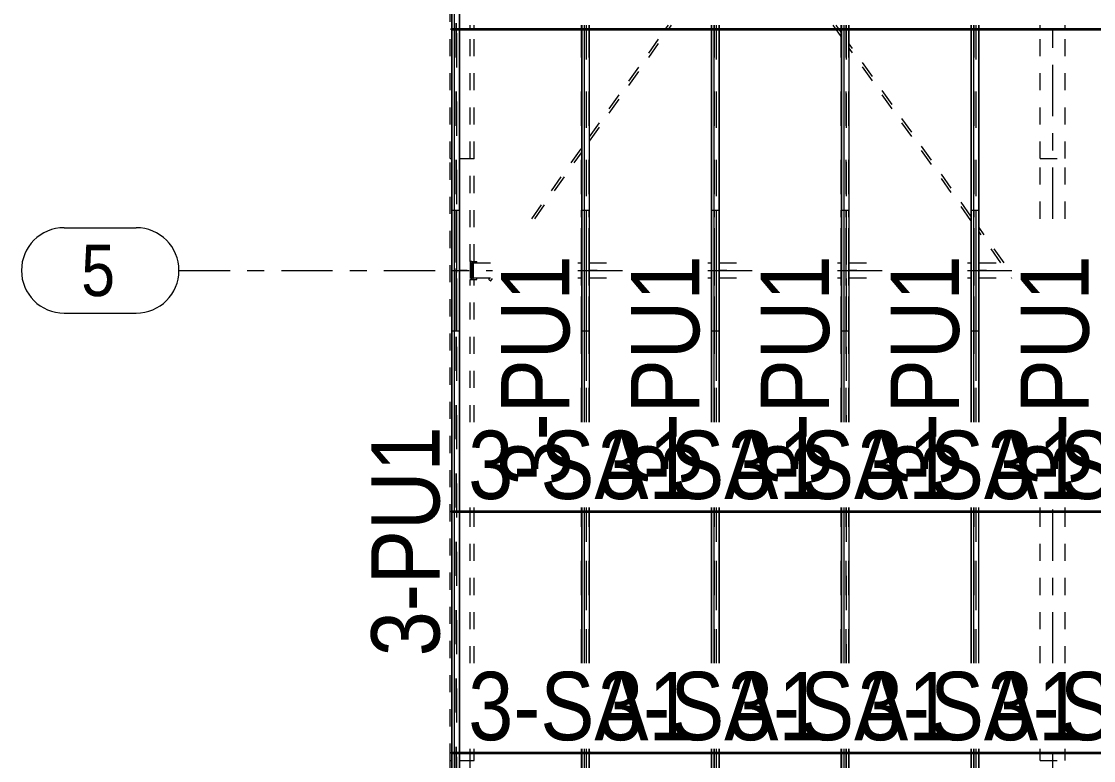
# Model space of a CAD drawing. Header units: millimetres. Extents: x -183 to 639, y -32 to 542.
# Drawn here: x 135.6 to 198.4, y 269.7 to 313 of the extents above; entities that cross this region are included whole.
import ezdxf

# ---------------------------------------------------------------- set-up
doc = ezdxf.new("R2010")
doc.units = ezdxf.units.MM
for name, pattern in [('XKITLINE00', [0]), ('XKITLINE01', [4, 1, -1, 1, -1]), ('XKITLINE02', [4, 2, -2]), ('XKITLINE03', [6, 3, -1, 1, -1])]:
    doc.linetypes.add(name, pattern=pattern)
for name, color, linetype, lineweight in [('Part', 2, 'Continuous', 0), ('PartMark', 7, 'Continuous', 0), ('S-grid', 1, 'Continuous', 0)]:
    doc.layers.add(name, color=color, linetype=linetype, lineweight=lineweight)
doc.styles.add('ARIAL', font='ARIAL.TTF')

# ---------------------------------------------------------------- blocks, each defined once
blk = doc.blocks.new('*A802')
at = {"layer": 'Part', "color": 2, "linetype": 'XKITLINE00', "lineweight": 0}
for p, q in [((191.216, 301.97), (191.395, 301.97)), ((191.216, 301.97), (191.216, 289.558)), ((191.226, 301.97), (191.226, 289.558)), ((191.235, 301.97), (191.235, 289.558)), ((191.395, 301.97), (191.697, 301.97)), ((191.395, 289.558), (191.395, 301.97)), ((191.687, 289.558), (191.687, 301.97)), ((191.697, 289.558), (191.697, 301.97)), ((191.697, 289.558), (191.697, 301.97)), ((191.216, 284.558), (191.216, 284.358)), ((191.226, 284.558), (191.226, 284.358)), ((191.235, 284.558), (191.235, 284.358)), ((191.395, 275.44), (191.395, 284.558)), ((191.687, 275.44), (191.687, 284.558)), ((191.216, 284.287), (191.216, 275.44)), ((191.226, 284.287), (191.226, 275.44)), ((191.235, 284.287), (191.235, 275.44)), ((191.216, 270.44), (191.216, 270.24)), ((191.216, 270.17), (191.216, 252.558)), ((191.226, 270.44), (191.226, 270.24)), ((191.226, 270.17), (191.226, 252.558)), ((191.235, 270.44), (191.235, 270.24)), ((191.235, 270.17), (191.235, 252.558)), ((191.395, 252.558), (191.395, 270.44)), ((191.687, 252.558), (191.687, 270.44)), ((191.697, 252.558), (191.697, 270.44))]:
    blk.add_line(p, q, dxfattribs=at)
at = {"layer": 'Part', "color": 7, "linetype": 'XKITLINE02', "lineweight": 0}
for p, q in [((191.225, 289.558), (191.225, 301.97)), ((191.406, 289.558), (191.406, 301.97)), ((191.506, 301.97), (191.506, 289.558)), ((191.518, 289.558), (191.518, 301.97)), ((191.678, 289.558), (191.678, 301.97)), ((191.686, 289.558), (191.686, 301.97)), ((191.225, 275.44), (191.225, 284.558)), ((191.406, 275.44), (191.406, 284.558)), ((191.506, 284.558), (191.506, 275.44)), ((191.518, 275.44), (191.518, 284.558)), ((191.678, 275.44), (191.678, 284.558)), ((191.686, 275.44), (191.686, 284.558)), ((191.216, 284.358), (191.216, 284.287)), ((191.226, 284.358), (191.226, 284.287)), ((191.235, 284.358), (191.235, 284.287)), ((191.216, 270.24), (191.216, 270.17)), ((191.225, 252.558), (191.225, 270.44)), ((191.226, 270.24), (191.226, 270.17)), ((191.235, 270.24), (191.235, 270.17)), ((191.406, 252.558), (191.406, 270.44)), ((191.506, 270.44), (191.506, 252.558)), ((191.518, 252.558), (191.518, 270.44)), ((191.678, 252.558), (191.678, 270.44)), ((191.686, 252.558), (191.686, 270.44))]:
    blk.add_line(p, q, dxfattribs=at)
blk = doc.blocks.new('*A803')
at = {"layer": 'Part', "color": 2, "linetype": 'XKITLINE00', "lineweight": 0}
for p, q in [((183.611, 301.97), (183.79, 301.97)), ((183.611, 301.97), (183.611, 289.558)), ((183.621, 301.97), (183.621, 289.558)), ((183.63, 301.97), (183.63, 289.558)), ((183.79, 301.97), (184.092, 301.97)), ((183.79, 289.558), (183.79, 301.97)), ((184.082, 289.558), (184.082, 301.97)), ((184.092, 289.558), (184.092, 301.97)), ((183.611, 284.558), (183.611, 284.358)), ((183.621, 284.558), (183.621, 284.358)), ((183.63, 284.558), (183.63, 284.358)), ((183.79, 275.44), (183.79, 284.558)), ((184.082, 275.44), (184.082, 284.558)), ((184.092, 275.44), (184.092, 284.558)), ((183.611, 284.287), (183.611, 275.44)), ((183.621, 284.287), (183.621, 275.44)), ((183.63, 284.287), (183.63, 275.44)), ((183.611, 270.44), (183.611, 270.24)), ((183.611, 270.17), (183.611, 252.558)), ((183.621, 270.44), (183.621, 270.24)), ((183.621, 270.17), (183.621, 252.558)), ((183.63, 270.44), (183.63, 270.24)), ((183.63, 270.17), (183.63, 252.558)), ((183.79, 252.558), (183.79, 270.44)), ((184.082, 252.558), (184.082, 270.44)), ((184.092, 252.558), (184.092, 270.44))]:
    blk.add_line(p, q, dxfattribs=at)
at = {"layer": 'Part', "color": 7, "linetype": 'XKITLINE02', "lineweight": 0}
for p, q in [((183.62, 289.558), (183.62, 301.97)), ((183.802, 289.558), (183.802, 301.97)), ((183.901, 301.97), (183.901, 289.558)), ((183.913, 289.558), (183.913, 301.97)), ((184.073, 289.558), (184.073, 301.97)), ((184.081, 289.558), (184.081, 301.97)), ((183.62, 275.44), (183.62, 284.558)), ((183.802, 275.44), (183.802, 284.558)), ((183.901, 284.558), (183.901, 275.44)), ((183.913, 275.44), (183.913, 284.558)), ((184.073, 275.44), (184.073, 284.558)), ((184.081, 275.44), (184.081, 284.558)), ((183.611, 284.358), (183.611, 284.287)), ((183.621, 284.358), (183.621, 284.287)), ((183.63, 284.358), (183.63, 284.287)), ((183.611, 270.24), (183.611, 270.17)), ((183.62, 252.558), (183.62, 270.44)), ((183.621, 270.24), (183.621, 270.17)), ((183.63, 270.24), (183.63, 270.17)), ((183.802, 252.558), (183.802, 270.44)), ((183.901, 270.44), (183.901, 252.558)), ((183.913, 252.558), (183.913, 270.44)), ((184.073, 252.558), (184.073, 270.44)), ((184.081, 252.558), (184.081, 270.44))]:
    blk.add_line(p, q, dxfattribs=at)
blk = doc.blocks.new('*A804')
at = {"layer": 'Part', "color": 2, "linetype": 'XKITLINE00', "lineweight": 0}
for p, q in [((176.006, 301.97), (176.185, 301.97)), ((176.006, 301.97), (176.006, 289.558)), ((176.017, 301.97), (176.017, 289.558)), ((176.025, 301.97), (176.025, 289.558)), ((176.185, 301.97), (176.487, 301.97)), ((176.185, 289.558), (176.185, 301.97)), ((176.478, 289.558), (176.478, 301.97)), ((176.487, 289.558), (176.487, 301.97)), ((176.006, 284.558), (176.006, 284.358)), ((176.017, 284.558), (176.017, 284.358)), ((176.025, 284.558), (176.025, 284.358)), ((176.185, 275.44), (176.185, 284.558)), ((176.478, 275.44), (176.478, 284.558)), ((176.487, 275.44), (176.487, 284.558)), ((176.006, 284.287), (176.006, 275.44)), ((176.017, 284.287), (176.017, 275.44)), ((176.025, 284.287), (176.025, 275.44)), ((176.006, 270.44), (176.006, 270.24)), ((176.006, 270.17), (176.006, 252.558)), ((176.017, 270.44), (176.017, 270.24)), ((176.017, 270.17), (176.017, 252.558)), ((176.025, 270.44), (176.025, 270.24)), ((176.025, 270.17), (176.025, 252.558)), ((176.185, 252.558), (176.185, 270.44)), ((176.478, 252.558), (176.478, 270.44)), ((176.487, 252.558), (176.487, 270.44))]:
    blk.add_line(p, q, dxfattribs=at)
at = {"layer": 'Part', "color": 7, "linetype": 'XKITLINE02', "lineweight": 0}
for p, q in [((176.015, 289.558), (176.015, 301.97)), ((176.197, 289.558), (176.197, 301.97)), ((176.296, 301.97), (176.296, 289.558)), ((176.308, 289.558), (176.308, 301.97)), ((176.468, 289.558), (176.468, 301.97)), ((176.476, 289.558), (176.476, 301.97)), ((176.015, 275.44), (176.015, 284.558)), ((176.197, 275.44), (176.197, 284.558)), ((176.296, 284.558), (176.296, 275.44)), ((176.308, 275.44), (176.308, 284.558)), ((176.468, 275.44), (176.468, 284.558)), ((176.476, 275.44), (176.476, 284.558)), ((176.006, 284.358), (176.006, 284.287)), ((176.017, 284.358), (176.017, 284.287)), ((176.025, 284.358), (176.025, 284.287)), ((176.006, 270.24), (176.006, 270.17)), ((176.015, 252.558), (176.015, 270.44)), ((176.017, 270.24), (176.017, 270.17)), ((176.025, 270.24), (176.025, 270.17)), ((176.197, 252.558), (176.197, 270.44)), ((176.296, 270.44), (176.296, 252.558)), ((176.308, 252.558), (176.308, 270.44)), ((176.468, 252.558), (176.468, 270.44)), ((176.476, 252.558), (176.476, 270.44))]:
    blk.add_line(p, q, dxfattribs=at)
blk = doc.blocks.new('*A805')
at = {"layer": 'Part', "color": 2, "linetype": 'XKITLINE00', "lineweight": 0}
for p, q in [((168.401, 301.97), (168.58, 301.97)), ((168.401, 301.97), (168.401, 289.558)), ((168.412, 301.97), (168.412, 289.558)), ((168.42, 301.97), (168.42, 289.558)), ((168.58, 301.97), (168.882, 301.97)), ((168.58, 289.558), (168.58, 301.97)), ((168.873, 289.558), (168.873, 301.97)), ((168.882, 289.558), (168.882, 301.97)), ((168.401, 284.558), (168.401, 284.358)), ((168.412, 284.558), (168.412, 284.358)), ((168.42, 284.558), (168.42, 284.358)), ((168.58, 275.44), (168.58, 284.558)), ((168.873, 275.44), (168.873, 284.558)), ((168.882, 275.44), (168.882, 284.558)), ((168.401, 284.287), (168.401, 275.44)), ((168.412, 284.287), (168.412, 275.44)), ((168.42, 284.287), (168.42, 275.44)), ((168.401, 270.44), (168.401, 270.24)), ((168.401, 270.17), (168.401, 252.558)), ((168.412, 270.44), (168.412, 270.24)), ((168.412, 270.17), (168.412, 252.558)), ((168.42, 270.44), (168.42, 270.24)), ((168.42, 270.17), (168.42, 252.558)), ((168.58, 252.558), (168.58, 270.44)), ((168.873, 252.558), (168.873, 270.44)), ((168.882, 252.558), (168.882, 270.44))]:
    blk.add_line(p, q, dxfattribs=at)
at = {"layer": 'Part', "color": 7, "linetype": 'XKITLINE02', "lineweight": 0}
for p, q in [((168.41, 289.558), (168.41, 301.97)), ((168.592, 289.558), (168.592, 301.97)), ((168.691, 301.97), (168.691, 289.558)), ((168.703, 289.558), (168.703, 301.97)), ((168.863, 289.558), (168.863, 301.97)), ((168.871, 289.558), (168.871, 301.97)), ((168.41, 275.44), (168.41, 284.558)), ((168.592, 275.44), (168.592, 284.558)), ((168.691, 284.558), (168.691, 275.44)), ((168.703, 275.44), (168.703, 284.558)), ((168.863, 275.44), (168.863, 284.558)), ((168.871, 275.44), (168.871, 284.558)), ((168.401, 284.358), (168.401, 284.287)), ((168.412, 284.358), (168.412, 284.287)), ((168.42, 284.358), (168.42, 284.287)), ((168.401, 270.24), (168.401, 270.17)), ((168.41, 252.558), (168.41, 270.44)), ((168.412, 270.24), (168.412, 270.17)), ((168.42, 270.24), (168.42, 270.17)), ((168.592, 252.558), (168.592, 270.44)), ((168.691, 270.44), (168.691, 252.558)), ((168.703, 252.558), (168.703, 270.44)), ((168.863, 252.558), (168.863, 270.44)), ((168.871, 252.558), (168.871, 270.44))]:
    blk.add_line(p, q, dxfattribs=at)
blk = doc.blocks.new('*A806')
at = {"layer": 'Part', "color": 2, "linetype": 'XKITLINE00', "lineweight": 0}
for p, q in [((160.796, 301.97), (160.975, 301.97)), ((160.796, 301.97), (160.796, 284.358)), ((160.807, 301.97), (160.807, 284.358)), ((160.815, 301.97), (160.815, 284.358)), ((160.975, 301.97), (161.277, 301.97)), ((160.975, 252.558), (160.975, 301.97)), ((161.268, 252.558), (161.268, 301.97)), ((161.277, 289.558), (161.277, 301.97)), ((161.277, 284.558), (161.277, 289.558)), ((161.277, 275.44), (161.277, 284.558)), ((160.796, 284.287), (160.796, 270.24)), ((160.807, 284.287), (160.807, 270.24)), ((160.815, 284.287), (160.815, 270.24)), ((161.277, 270.44), (161.277, 275.44)), ((160.796, 270.17), (160.796, 252.558)), ((160.807, 270.17), (160.807, 252.558)), ((160.815, 270.17), (160.815, 252.558)), ((161.277, 252.558), (161.277, 270.44))]:
    blk.add_line(p, q, dxfattribs=at)
at = {"layer": 'Part', "color": 7, "linetype": 'XKITLINE02', "lineweight": 0}
for p, q in [((160.806, 252.558), (160.806, 301.97)), ((160.987, 252.558), (160.987, 301.97)), ((161.086, 301.97), (161.086, 252.558)), ((161.098, 252.558), (161.098, 301.97)), ((161.258, 252.558), (161.258, 301.97)), ((161.266, 252.558), (161.266, 301.97)), ((160.796, 284.358), (160.796, 284.287)), ((160.807, 284.358), (160.807, 284.287)), ((160.815, 284.358), (160.815, 284.287)), ((160.796, 270.24), (160.796, 270.17)), ((160.807, 270.24), (160.807, 270.17)), ((160.815, 270.24), (160.815, 270.17))]:
    blk.add_line(p, q, dxfattribs=at)
blk = doc.blocks.new('*A826')
at = {"layer": 'S-grid', "color": 1, "linetype": 'XKITLINE03', "lineweight": 0}
for p, q in [((196.01, 301.47), (196.01, 312.793)), ((196.01, 275.44), (196.01, 284.558)), ((196.01, 259.117), (196.01, 270.44))]:
    blk.add_line(p, q, dxfattribs=at)
blk = doc.blocks.new('*A1314')
at = {"layer": 'S-grid', "color": 1, "linetype": 'XKITLINE03', "lineweight": 0}
for p, q in [((144.834, 298.44), (163.201, 298.44)), ((168.201, 298.44), (170.806, 298.44)), ((175.806, 298.44), (178.411, 298.44)), ((183.411, 298.44), (186.016, 298.44)), ((191.016, 298.44), (193.621, 298.44))]:
    blk.add_line(p, q, dxfattribs=at)
at = {"layer": 'S-grid', "color": 3, "style": 'ARIAL', "width": 0.85}
blk.add_text('5', height=3, dxfattribs=at).set_placement((139.109, 296.94))
blk = doc.blocks.new('*A1327')
at = {"layer": 'Part', "color": 4, "linetype": 'XKITLINE01', "lineweight": 0}
for p, q in [((195.275, 326.711), (195.275, 326.911)), ((195.275, 317.793), (195.275, 326.64)), ((196.746, 326.711), (196.746, 326.911)), ((196.746, 317.793), (196.746, 326.64)), ((195.275, 312.593), (195.275, 312.793)), ((196.746, 312.593), (196.746, 312.793)), ((195.275, 304.984), (195.275, 312.523)), ((196.746, 304.984), (196.746, 312.523)), ((195.275, 304.984), (196.746, 304.984))]:
    blk.add_line(p, q, dxfattribs=at)
blk = doc.blocks.new('*A1328')
at = {"layer": 'Part', "color": 4, "linetype": 'XKITLINE01', "lineweight": 0}
for p, q in [((195.275, 301.47), (195.275, 304.984)), ((195.275, 304.984), (196.746, 304.984)), ((196.746, 301.47), (196.746, 304.984)), ((195.275, 284.358), (195.275, 284.558)), ((196.746, 284.358), (196.746, 284.558)), ((195.275, 275.44), (195.275, 284.287)), ((196.746, 275.44), (196.746, 284.287)), ((195.275, 270.24), (195.275, 270.44)), ((195.275, 269.749), (195.275, 270.17)), ((196.746, 270.24), (196.746, 270.44)), ((196.746, 269.749), (196.746, 270.17)), ((195.275, 269.749), (196.746, 269.749))]:
    blk.add_line(p, q, dxfattribs=at)
blk = doc.blocks.new('*A1367')
at = {"layer": 'Part', "color": 2, "linetype": 'XKITLINE00', "lineweight": 0}
for p, q in [((191.216, 312.793), (191.216, 312.593)), ((191.226, 312.793), (191.226, 312.593)), ((191.235, 312.793), (191.235, 312.593)), ((191.395, 294.911), (191.395, 312.793)), ((191.687, 294.911), (191.687, 312.793)), ((191.697, 294.911), (191.697, 312.793)), ((191.216, 312.523), (191.216, 294.911)), ((191.226, 312.523), (191.226, 294.911)), ((191.235, 312.523), (191.235, 294.911)), ((191.216, 294.911), (191.697, 294.911))]:
    blk.add_line(p, q, dxfattribs=at)
at = {"layer": 'Part', "color": 7, "linetype": 'XKITLINE02', "lineweight": 0}
for p, q in [((191.225, 294.911), (191.225, 312.793)), ((191.406, 294.911), (191.406, 312.793)), ((191.506, 312.793), (191.506, 294.911)), ((191.518, 294.911), (191.518, 312.793)), ((191.678, 294.911), (191.678, 312.793)), ((191.686, 294.911), (191.686, 312.793)), ((191.216, 312.593), (191.216, 312.523)), ((191.226, 312.593), (191.226, 312.523)), ((191.235, 312.593), (191.235, 312.523))]:
    blk.add_line(p, q, dxfattribs=at)
blk = doc.blocks.new('*A1368')
at = {"layer": 'Part', "color": 2, "linetype": 'XKITLINE00', "lineweight": 0}
for p, q in [((183.611, 312.793), (183.611, 312.593)), ((183.621, 312.793), (183.621, 312.593)), ((183.63, 312.793), (183.63, 312.593)), ((183.79, 294.911), (183.79, 312.793)), ((184.082, 294.911), (184.082, 312.793)), ((184.092, 294.911), (184.092, 312.793)), ((183.611, 312.523), (183.611, 294.911)), ((183.621, 312.523), (183.621, 294.911)), ((183.63, 312.523), (183.63, 294.911)), ((183.611, 294.911), (184.092, 294.911))]:
    blk.add_line(p, q, dxfattribs=at)
at = {"layer": 'Part', "color": 7, "linetype": 'XKITLINE02', "lineweight": 0}
for p, q in [((183.62, 294.911), (183.62, 312.793)), ((183.802, 294.911), (183.802, 312.793)), ((183.901, 312.793), (183.901, 294.911)), ((183.913, 294.911), (183.913, 312.793)), ((184.073, 294.911), (184.073, 312.793)), ((184.081, 294.911), (184.081, 312.793)), ((183.611, 312.593), (183.611, 312.523)), ((183.621, 312.593), (183.621, 312.523)), ((183.63, 312.593), (183.63, 312.523))]:
    blk.add_line(p, q, dxfattribs=at)
blk = doc.blocks.new('*A1369')
at = {"layer": 'Part', "color": 2, "linetype": 'XKITLINE00', "lineweight": 0}
for p, q in [((176.006, 312.793), (176.006, 312.593)), ((176.017, 312.793), (176.017, 312.593)), ((176.025, 312.793), (176.025, 312.593)), ((176.185, 294.911), (176.185, 312.793)), ((176.478, 294.911), (176.478, 312.793)), ((176.487, 294.911), (176.487, 312.793)), ((176.006, 312.523), (176.006, 294.911)), ((176.017, 312.523), (176.017, 294.911)), ((176.025, 312.523), (176.025, 294.911)), ((176.006, 294.911), (176.487, 294.911))]:
    blk.add_line(p, q, dxfattribs=at)
at = {"layer": 'Part', "color": 7, "linetype": 'XKITLINE02', "lineweight": 0}
for p, q in [((176.015, 294.911), (176.015, 312.793)), ((176.197, 294.911), (176.197, 312.793)), ((176.296, 312.793), (176.296, 294.911)), ((176.308, 294.911), (176.308, 312.793)), ((176.468, 294.911), (176.468, 312.793)), ((176.476, 294.911), (176.476, 312.793)), ((176.006, 312.593), (176.006, 312.523)), ((176.017, 312.593), (176.017, 312.523)), ((176.025, 312.593), (176.025, 312.523))]:
    blk.add_line(p, q, dxfattribs=at)
blk = doc.blocks.new('*A1370')
at = {"layer": 'Part', "color": 2, "linetype": 'XKITLINE00', "lineweight": 0}
for p, q in [((168.401, 312.793), (168.401, 312.593)), ((168.412, 312.793), (168.412, 312.593)), ((168.42, 312.793), (168.42, 312.593)), ((168.58, 294.911), (168.58, 312.793)), ((168.873, 294.911), (168.873, 312.793)), ((168.882, 294.911), (168.882, 312.793)), ((168.401, 312.523), (168.401, 294.911)), ((168.412, 312.523), (168.412, 294.911)), ((168.42, 312.523), (168.42, 294.911)), ((168.401, 294.911), (168.882, 294.911))]:
    blk.add_line(p, q, dxfattribs=at)
at = {"layer": 'Part', "color": 7, "linetype": 'XKITLINE02', "lineweight": 0}
for p, q in [((168.41, 294.911), (168.41, 312.793)), ((168.592, 294.911), (168.592, 312.793)), ((168.691, 312.793), (168.691, 294.911)), ((168.703, 294.911), (168.703, 312.793)), ((168.863, 294.911), (168.863, 312.793)), ((168.871, 294.911), (168.871, 312.793)), ((168.401, 312.593), (168.401, 312.523)), ((168.412, 312.593), (168.412, 312.523)), ((168.42, 312.593), (168.42, 312.523))]:
    blk.add_line(p, q, dxfattribs=at)
blk = doc.blocks.new('*A1371')
at = {"layer": 'Part', "color": 7, "linetype": 'XKITLINE02', "lineweight": 0}
for p, q in [((160.806, 294.911), (160.806, 344.323)), ((160.987, 294.911), (160.987, 344.323)), ((161.086, 344.323), (161.086, 294.911)), ((161.098, 294.911), (161.098, 344.323)), ((161.258, 294.911), (161.258, 344.323)), ((161.266, 294.911), (161.266, 344.323)), ((160.796, 312.593), (160.796, 312.523)), ((160.807, 312.593), (160.807, 312.523)), ((160.815, 312.593), (160.815, 312.523))]:
    blk.add_line(p, q, dxfattribs=at)
at = {"layer": 'Part', "color": 2, "linetype": 'XKITLINE00', "lineweight": 0}
for p, q in [((160.975, 294.911), (160.975, 344.323)), ((161.268, 294.911), (161.268, 344.323)), ((160.796, 326.64), (160.796, 312.593)), ((160.807, 326.64), (160.807, 312.593)), ((160.815, 326.64), (160.815, 312.593)), ((161.277, 312.793), (161.277, 317.793)), ((161.277, 294.911), (161.277, 312.793)), ((160.796, 312.523), (160.796, 294.911)), ((160.807, 312.523), (160.807, 294.911)), ((160.815, 312.523), (160.815, 294.911)), ((160.796, 294.911), (161.277, 294.911))]:
    blk.add_line(p, q, dxfattribs=at)
blk = doc.blocks.new('*A1387')
at = {"layer": 'Part', "color": 4, "linetype": 'XKITLINE01', "lineweight": 0}
for p, q in [((183.285, 312.593), (183.144, 312.793)), ((183.465, 312.593), (183.323, 312.793)), ((183.611, 312.132), (183.335, 312.523)), ((183.611, 312.386), (183.515, 312.523)), ((191.216, 301.626), (184.092, 311.706)), ((191.216, 301.372), (184.092, 311.452)), ((193.156, 298.881), (191.697, 300.946)), ((192.976, 298.881), (191.697, 300.692)), ((193.621, 297.97), (193.6, 297.999))]:
    blk.add_line(p, q, dxfattribs=at)
blk = doc.blocks.new('*A1388')
at = {"layer": 'Part', "color": 4, "linetype": 'XKITLINE01', "lineweight": 0}
for p, q in [((191.697, 338.541), (192.924, 340.278)), ((191.697, 338.287), (193.104, 340.278)), ((191.016, 337.578), (191.216, 337.861)), ((191.016, 337.324), (191.216, 337.607)), ((178.411, 319.744), (183.285, 326.64)), ((178.501, 319.617), (183.465, 326.64)), ((183.335, 326.711), (183.477, 326.911)), ((183.515, 326.711), (183.611, 326.847)), ((177.033, 317.793), (178.321, 319.617)), ((177.212, 317.793), (178.411, 319.49)), ((173.357, 312.593), (173.499, 312.793)), ((173.537, 312.593), (173.678, 312.793)), ((168.882, 306.261), (173.307, 312.523)), ((168.882, 306.007), (173.487, 312.523)), ((165.496, 301.47), (168.401, 305.581)), ((165.675, 301.47), (168.401, 305.327)), ((162.978, 297.907), (163.043, 297.999)), ((162.978, 297.907), (162.982, 297.902)), ((162.982, 297.902), (163.001, 297.886)), ((163.001, 297.886), (163.03, 297.865)), ((163.03, 297.865), (163.061, 297.844)), ((163.061, 297.844), (163.085, 297.828)), ((163.085, 297.828), (163.097, 297.822)), ((163.097, 297.822), (163.201, 297.969))]:
    blk.add_line(p, q, dxfattribs=at)
blk = doc.blocks.new('*A1389')
at = {"layer": 'Part', "color": 4, "linetype": 'XKITLINE01', "lineweight": 0}
for p, q in [((160.719, 304.984), (160.719, 340.09)), ((160.719, 340.09), (160.796, 340.09)), ((161.277, 340.09), (161.889, 340.09)), ((161.889, 331.911), (161.889, 340.09)), ((161.889, 340.09), (161.894, 340.09)), ((161.894, 331.911), (161.894, 340.09)), ((161.889, 326.711), (161.889, 326.911)), ((161.889, 317.793), (161.889, 326.64)), ((161.894, 326.711), (161.894, 326.911)), ((161.894, 317.793), (161.894, 326.64)), ((161.889, 312.593), (161.889, 312.793)), ((161.894, 312.593), (161.894, 312.793)), ((161.889, 304.984), (161.889, 312.523)), ((161.894, 304.984), (161.894, 312.523)), ((160.719, 304.984), (160.796, 304.984)), ((161.277, 304.984), (161.889, 304.984)), ((161.889, 304.984), (161.894, 304.984))]:
    blk.add_line(p, q, dxfattribs=at)
blk = doc.blocks.new('*A1390')
at = {"layer": 'Part', "color": 4, "linetype": 'XKITLINE01', "lineweight": 0}
for p, q in [((162.116, 331.911), (162.116, 340.09)), ((162.116, 340.09), (162.121, 340.09)), ((162.121, 331.911), (162.121, 340.09)), ((162.116, 326.711), (162.116, 326.911)), ((162.116, 317.793), (162.116, 326.64)), ((162.121, 326.711), (162.121, 326.911)), ((162.121, 317.793), (162.121, 326.64)), ((162.116, 312.593), (162.116, 312.793)), ((162.121, 312.593), (162.121, 312.793)), ((162.116, 304.984), (162.116, 312.523)), ((162.121, 304.984), (162.121, 312.523)), ((161.894, 304.984), (162.116, 304.984)), ((162.116, 304.984), (162.121, 304.984))]:
    blk.add_line(p, q, dxfattribs=at)
blk = doc.blocks.new('*A1391')
at = {"layer": 'Part', "color": 4, "linetype": 'XKITLINE01', "lineweight": 0}
for p, q in [((160.719, 269.749), (160.719, 304.984)), ((160.719, 304.984), (160.796, 304.984)), ((161.277, 304.984), (161.889, 304.984)), ((161.889, 298.97), (161.889, 304.984)), ((161.889, 304.984), (161.894, 304.984)), ((161.894, 298.97), (161.894, 304.984)), ((161.889, 289.558), (161.889, 297.911)), ((161.894, 289.558), (161.894, 297.911)), ((161.889, 284.358), (161.889, 284.558)), ((161.894, 284.358), (161.894, 284.558)), ((161.889, 275.44), (161.889, 284.287)), ((161.894, 275.44), (161.894, 284.287)), ((161.889, 270.24), (161.889, 270.44)), ((161.889, 269.749), (161.889, 270.17)), ((161.894, 270.24), (161.894, 270.44)), ((161.894, 269.749), (161.894, 270.17)), ((160.719, 269.749), (160.796, 269.749)), ((161.277, 269.749), (161.889, 269.749)), ((161.889, 269.749), (161.894, 269.749))]:
    blk.add_line(p, q, dxfattribs=at)
blk = doc.blocks.new('*A1392')
at = {"layer": 'Part', "color": 4, "linetype": 'XKITLINE01', "lineweight": 0}
for p, q in [((161.894, 304.984), (162.116, 304.984)), ((162.116, 298.97), (162.116, 304.984)), ((162.116, 304.984), (162.121, 304.984)), ((162.121, 298.97), (162.121, 304.984)), ((162.116, 289.558), (162.116, 297.911)), ((162.121, 289.558), (162.121, 297.911)), ((162.116, 284.358), (162.116, 284.558)), ((162.121, 284.358), (162.121, 284.558)), ((162.116, 275.44), (162.116, 284.287)), ((162.121, 275.44), (162.121, 284.287)), ((162.116, 270.24), (162.116, 270.44)), ((162.116, 269.749), (162.116, 270.17)), ((162.121, 270.24), (162.121, 270.44)), ((162.121, 269.749), (162.121, 270.17)), ((161.894, 269.749), (162.116, 269.749)), ((162.116, 269.749), (162.121, 269.749))]:
    blk.add_line(p, q, dxfattribs=at)
blk = doc.blocks.new('*A1393')
at = {"layer": 'Part', "color": 4, "linetype": 'XKITLINE01', "lineweight": 0}
for p, q in [((162.077, 298.881), (163.201, 298.881)), ((162.077, 297.999), (162.077, 298.881)), ((168.201, 298.881), (168.401, 298.881)), ((168.882, 298.881), (170.806, 298.881)), ((175.806, 298.881), (176.006, 298.881)), ((176.487, 298.881), (178.411, 298.881)), ((183.411, 298.881), (183.611, 298.881)), ((184.092, 298.881), (186.016, 298.881)), ((191.016, 298.881), (191.216, 298.881)), ((191.697, 298.881), (193.621, 298.881)), ((162.077, 297.999), (163.201, 297.999)), ((168.201, 297.999), (168.401, 297.999)), ((168.882, 297.999), (170.806, 297.999)), ((175.806, 297.999), (176.006, 297.999)), ((176.487, 297.999), (178.411, 297.999)), ((183.411, 297.999), (183.611, 297.999)), ((184.092, 297.999), (186.016, 297.999)), ((191.016, 297.999), (191.216, 297.999)), ((191.697, 297.999), (193.621, 297.999))]:
    blk.add_line(p, q, dxfattribs=at)
blk = doc.blocks.new('*A1395')
at = {"layer": 'Part', "color": 4, "linetype": 'XKITLINE01', "lineweight": 0}
for p, q in [((161.883, 298.97), (161.883, 297.911)), ((161.983, 298.97), (161.883, 298.97)), ((161.971, 297.911), (161.971, 298.97)), ((161.883, 297.911), (161.983, 297.911))]:
    blk.add_line(p, q, dxfattribs=at)
blk = doc.blocks.new('*A1396')
at = {"layer": 'Part', "color": 4, "linetype": 'XKITLINE01', "lineweight": 0}
for p, q in [((161.983, 298.97), (161.983, 297.911)), ((161.983, 298.97), (162.271, 298.97)), ((162.07, 297.911), (162.07, 298.97)), ((162.271, 298.881), (162.271, 298.97)), ((161.983, 297.911), (162.271, 297.911)), ((162.271, 297.911), (162.271, 297.999))]:
    blk.add_line(p, q, dxfattribs=at)
blk = doc.blocks.new('*A1397')
at = {"layer": 'Part', "color": 4, "linetype": 'XKITLINE01', "lineweight": 0}
for p, q in [((168.882, 298.455), (169.323, 298.455)), ((169.323, 298.426), (168.882, 298.426)), ((169.323, 298.455), (169.323, 298.426))]:
    blk.add_line(p, q, dxfattribs=at)
blk = doc.blocks.new('*A1398')
at = {"layer": 'Part', "color": 4, "linetype": 'XKITLINE01', "lineweight": 0}
for p, q in [((161.277, 298.455), (161.719, 298.455)), ((161.719, 298.426), (161.277, 298.426)), ((161.719, 298.455), (161.719, 298.426))]:
    blk.add_line(p, q, dxfattribs=at)
blk = doc.blocks.new('*A1400')
at = {"layer": 'Part', "color": 4, "linetype": 'XKITLINE01', "lineweight": 0}
for p, q in [((176.487, 298.455), (176.928, 298.455)), ((176.928, 298.426), (176.487, 298.426)), ((176.928, 298.455), (176.928, 298.426))]:
    blk.add_line(p, q, dxfattribs=at)
blk = doc.blocks.new('*A1403')
at = {"layer": 'Part', "color": 4, "linetype": 'XKITLINE01', "lineweight": 0}
for p, q in [((191.697, 298.455), (192.138, 298.455)), ((192.138, 298.426), (191.697, 298.426)), ((192.138, 298.455), (192.138, 298.426))]:
    blk.add_line(p, q, dxfattribs=at)
blk = doc.blocks.new('*A1404')
at = {"layer": 'Part', "color": 4, "linetype": 'XKITLINE01', "lineweight": 0}
for p, q in [((184.092, 298.455), (184.533, 298.455)), ((184.533, 298.426), (184.092, 298.426)), ((184.533, 298.455), (184.533, 298.426))]:
    blk.add_line(p, q, dxfattribs=at)
blk = doc.blocks.new('*A1437')
at = {"layer": 'Part', "color": 7, "linetype": 'XKITLINE02', "lineweight": 0}
for p, q in [((168.374, 270.205), (168.375, 270.23)), ((168.375, 270.18), (168.374, 270.205)), ((168.375, 270.23), (168.38, 270.24)), ((168.38, 270.17), (168.375, 270.18)), ((168.38, 270.24), (168.903, 270.24)), ((168.38, 270.24), (168.384, 270.23)), ((168.384, 270.18), (168.38, 270.17)), ((168.38, 270.17), (168.903, 270.17)), ((168.384, 270.23), (168.386, 270.205)), ((168.386, 270.205), (168.384, 270.18)), ((176.185, 270.24), (176.487, 270.24)), ((176.185, 270.17), (176.487, 270.17))]:
    blk.add_line(p, q, dxfattribs=at)
at = {"layer": 'Part', "color": 2, "linetype": 'XKITLINE00', "lineweight": 0}
for p, q in [((168.903, 270.24), (176.185, 270.24)), ((168.903, 270.17), (176.185, 270.17)), ((176.487, 270.24), (176.508, 270.24)), ((176.487, 270.17), (176.508, 270.17)), ((176.504, 270.23), (176.502, 270.205)), ((176.502, 270.205), (176.504, 270.18)), ((176.508, 270.24), (176.504, 270.23)), ((176.504, 270.18), (176.508, 270.17)), ((176.513, 270.23), (176.508, 270.24)), ((176.508, 270.17), (176.513, 270.18)), ((176.514, 270.205), (176.513, 270.23)), ((176.513, 270.18), (176.514, 270.205))]:
    blk.add_line(p, q, dxfattribs=at)
blk = doc.blocks.new('*A1438')
at = {"layer": 'Part', "color": 2, "linetype": 'XKITLINE00', "lineweight": 0}
for p, q in [((160.769, 270.205), (160.77, 270.23)), ((160.77, 270.18), (160.769, 270.205)), ((160.77, 270.23), (160.775, 270.24)), ((160.775, 270.17), (160.77, 270.18)), ((160.775, 270.24), (160.975, 270.24)), ((160.775, 270.17), (160.975, 270.17)), ((161.277, 270.24), (168.58, 270.24)), ((161.277, 270.17), (168.58, 270.17)), ((168.882, 270.24), (168.903, 270.24)), ((168.882, 270.17), (168.903, 270.17)), ((168.899, 270.23), (168.897, 270.205)), ((168.897, 270.205), (168.899, 270.18)), ((168.903, 270.24), (168.899, 270.23)), ((168.899, 270.18), (168.903, 270.17)), ((168.908, 270.23), (168.903, 270.24)), ((168.903, 270.17), (168.908, 270.18)), ((168.91, 270.205), (168.908, 270.23)), ((168.908, 270.18), (168.91, 270.205))]:
    blk.add_line(p, q, dxfattribs=at)
at = {"layer": 'Part', "color": 7, "linetype": 'XKITLINE02', "lineweight": 0}
for p, q in [((160.775, 270.24), (160.779, 270.23)), ((160.779, 270.18), (160.775, 270.17)), ((160.779, 270.23), (160.781, 270.205)), ((160.781, 270.205), (160.779, 270.18)), ((160.975, 270.24), (161.277, 270.24)), ((160.975, 270.17), (161.277, 270.17)), ((168.58, 270.24), (168.882, 270.24)), ((168.58, 270.17), (168.882, 270.17))]:
    blk.add_line(p, q, dxfattribs=at)
blk = doc.blocks.new('*A1439')
at = {"layer": 'Part', "color": 7, "linetype": 'XKITLINE02', "lineweight": 0}
for p, q in [((191.188, 270.205), (191.19, 270.23)), ((191.19, 270.18), (191.188, 270.205)), ((191.19, 270.23), (191.194, 270.24)), ((191.194, 270.17), (191.19, 270.18)), ((191.194, 270.24), (191.718, 270.24)), ((191.194, 270.24), (191.199, 270.23)), ((191.199, 270.18), (191.194, 270.17)), ((191.194, 270.17), (191.718, 270.17)), ((191.199, 270.23), (191.2, 270.205)), ((191.2, 270.205), (191.199, 270.18)), ((199.301, 270.24), (199, 270.24)), ((199.301, 270.17), (199, 270.17))]:
    blk.add_line(p, q, dxfattribs=at)
at = {"layer": 'Part', "color": 2, "linetype": 'XKITLINE00', "lineweight": 0}
for p, q in [((191.718, 270.24), (199, 270.24)), ((191.718, 270.17), (199, 270.17)), ((199.323, 270.24), (199.301, 270.24)), ((199.323, 270.17), (199.301, 270.17)), ((199.319, 270.23), (199.317, 270.205)), ((199.317, 270.205), (199.319, 270.18)), ((199.323, 270.24), (199.319, 270.23)), ((199.319, 270.18), (199.323, 270.17)), ((199.327, 270.23), (199.323, 270.24)), ((199.323, 270.17), (199.327, 270.18)), ((199.329, 270.205), (199.327, 270.23)), ((199.327, 270.18), (199.329, 270.205))]:
    blk.add_line(p, q, dxfattribs=at)
blk = doc.blocks.new('*A1440')
at = {"layer": 'Part', "color": 7, "linetype": 'XKITLINE02', "lineweight": 0}
for p, q in [((183.583, 270.205), (183.585, 270.23)), ((183.585, 270.18), (183.583, 270.205)), ((183.585, 270.23), (183.589, 270.24)), ((183.589, 270.17), (183.585, 270.18)), ((183.589, 270.24), (184.113, 270.24)), ((183.589, 270.24), (183.594, 270.23)), ((183.594, 270.18), (183.589, 270.17)), ((183.589, 270.17), (184.113, 270.17)), ((183.594, 270.23), (183.596, 270.205)), ((183.596, 270.205), (183.594, 270.18)), ((191.395, 270.24), (191.697, 270.24)), ((191.395, 270.17), (191.697, 270.17))]:
    blk.add_line(p, q, dxfattribs=at)
at = {"layer": 'Part', "color": 2, "linetype": 'XKITLINE00', "lineweight": 0}
for p, q in [((184.113, 270.24), (191.395, 270.24)), ((184.113, 270.17), (191.395, 270.17)), ((191.697, 270.24), (191.718, 270.24)), ((191.697, 270.17), (191.718, 270.17)), ((191.714, 270.23), (191.712, 270.205)), ((191.712, 270.205), (191.714, 270.18)), ((191.718, 270.24), (191.714, 270.23)), ((191.714, 270.18), (191.718, 270.17)), ((191.722, 270.23), (191.718, 270.24)), ((191.718, 270.17), (191.722, 270.18)), ((191.724, 270.205), (191.722, 270.23)), ((191.722, 270.18), (191.724, 270.205))]:
    blk.add_line(p, q, dxfattribs=at)
blk = doc.blocks.new('*A1441')
at = {"layer": 'Part', "color": 7, "linetype": 'XKITLINE02', "lineweight": 0}
for p, q in [((175.978, 270.205), (175.98, 270.23)), ((175.98, 270.18), (175.978, 270.205)), ((175.98, 270.23), (175.985, 270.24)), ((175.985, 270.17), (175.98, 270.18)), ((175.985, 270.24), (176.508, 270.24)), ((175.985, 270.24), (175.989, 270.23)), ((175.989, 270.18), (175.985, 270.17)), ((175.985, 270.17), (176.508, 270.17)), ((175.989, 270.23), (175.991, 270.205)), ((175.991, 270.205), (175.989, 270.18)), ((183.79, 270.24), (184.092, 270.24)), ((183.79, 270.17), (184.092, 270.17))]:
    blk.add_line(p, q, dxfattribs=at)
at = {"layer": 'Part', "color": 2, "linetype": 'XKITLINE00', "lineweight": 0}
for p, q in [((176.508, 270.24), (183.79, 270.24)), ((176.508, 270.17), (183.79, 270.17)), ((184.092, 270.24), (184.113, 270.24)), ((184.092, 270.17), (184.113, 270.17)), ((184.109, 270.23), (184.107, 270.205)), ((184.107, 270.205), (184.109, 270.18)), ((184.113, 270.24), (184.109, 270.23)), ((184.109, 270.18), (184.113, 270.17)), ((184.118, 270.23), (184.113, 270.24)), ((184.113, 270.17), (184.118, 270.18)), ((184.119, 270.205), (184.118, 270.23)), ((184.118, 270.18), (184.119, 270.205))]:
    blk.add_line(p, q, dxfattribs=at)
blk = doc.blocks.new('*A1442')
at = {"layer": 'Part', "color": 2, "linetype": 'XKITLINE00', "lineweight": 0}
for p, q in [((160.769, 284.323), (160.77, 284.348)), ((160.77, 284.298), (160.769, 284.323)), ((160.77, 284.348), (160.775, 284.358)), ((160.775, 284.287), (160.77, 284.298)), ((160.775, 284.358), (160.975, 284.358)), ((160.775, 284.287), (160.975, 284.287)), ((161.277, 284.358), (168.58, 284.358)), ((161.277, 284.287), (168.58, 284.287)), ((168.882, 284.358), (168.903, 284.358)), ((168.882, 284.287), (168.903, 284.287)), ((168.899, 284.348), (168.897, 284.323)), ((168.897, 284.323), (168.899, 284.298)), ((168.903, 284.358), (168.899, 284.348)), ((168.899, 284.298), (168.903, 284.287)), ((168.908, 284.348), (168.903, 284.358)), ((168.903, 284.287), (168.908, 284.298)), ((168.91, 284.323), (168.908, 284.348)), ((168.908, 284.298), (168.91, 284.323))]:
    blk.add_line(p, q, dxfattribs=at)
at = {"layer": 'Part', "color": 7, "linetype": 'XKITLINE02', "lineweight": 0}
for p, q in [((160.775, 284.358), (160.779, 284.348)), ((160.779, 284.298), (160.775, 284.287)), ((160.779, 284.348), (160.781, 284.323)), ((160.781, 284.323), (160.779, 284.298)), ((160.975, 284.358), (161.277, 284.358)), ((160.975, 284.287), (161.277, 284.287)), ((168.58, 284.358), (168.882, 284.358)), ((168.58, 284.287), (168.882, 284.287))]:
    blk.add_line(p, q, dxfattribs=at)
blk = doc.blocks.new('*A1443')
at = {"layer": 'Part', "color": 7, "linetype": 'XKITLINE02', "lineweight": 0}
for p, q in [((168.374, 284.323), (168.375, 284.348)), ((168.375, 284.298), (168.374, 284.323)), ((168.375, 284.348), (168.38, 284.358)), ((168.38, 284.287), (168.375, 284.298)), ((168.38, 284.358), (168.903, 284.358)), ((168.38, 284.358), (168.384, 284.348)), ((168.384, 284.298), (168.38, 284.287)), ((168.38, 284.287), (168.903, 284.287)), ((168.384, 284.348), (168.386, 284.323)), ((168.386, 284.323), (168.384, 284.298)), ((176.185, 284.358), (176.487, 284.358)), ((176.185, 284.287), (176.487, 284.287))]:
    blk.add_line(p, q, dxfattribs=at)
at = {"layer": 'Part', "color": 2, "linetype": 'XKITLINE00', "lineweight": 0}
for p, q in [((168.903, 284.358), (176.185, 284.358)), ((168.903, 284.287), (176.185, 284.287)), ((176.487, 284.358), (176.508, 284.358)), ((176.487, 284.287), (176.508, 284.287)), ((176.504, 284.348), (176.502, 284.323)), ((176.502, 284.323), (176.504, 284.298)), ((176.508, 284.358), (176.504, 284.348)), ((176.504, 284.298), (176.508, 284.287)), ((176.513, 284.348), (176.508, 284.358)), ((176.508, 284.287), (176.513, 284.298)), ((176.514, 284.323), (176.513, 284.348)), ((176.513, 284.298), (176.514, 284.323))]:
    blk.add_line(p, q, dxfattribs=at)
blk = doc.blocks.new('*A1444')
at = {"layer": 'Part', "color": 2, "linetype": 'XKITLINE00', "lineweight": 0}
for p, q in [((160.769, 312.558), (160.77, 312.583)), ((160.77, 312.533), (160.769, 312.558)), ((160.77, 312.583), (160.775, 312.593)), ((160.775, 312.523), (160.77, 312.533)), ((160.775, 312.593), (160.975, 312.593)), ((160.775, 312.523), (160.975, 312.523)), ((161.277, 312.593), (168.58, 312.593)), ((161.277, 312.523), (168.58, 312.523)), ((168.882, 312.593), (168.903, 312.593)), ((168.882, 312.523), (168.903, 312.523)), ((168.899, 312.583), (168.897, 312.558)), ((168.897, 312.558), (168.899, 312.533)), ((168.903, 312.593), (168.899, 312.583)), ((168.899, 312.533), (168.903, 312.523)), ((168.908, 312.583), (168.903, 312.593)), ((168.903, 312.523), (168.908, 312.533)), ((168.91, 312.558), (168.908, 312.583)), ((168.908, 312.533), (168.91, 312.558))]:
    blk.add_line(p, q, dxfattribs=at)
at = {"layer": 'Part', "color": 7, "linetype": 'XKITLINE02', "lineweight": 0}
for p, q in [((160.775, 312.593), (160.779, 312.583)), ((160.779, 312.533), (160.775, 312.523)), ((160.779, 312.583), (160.781, 312.558)), ((160.781, 312.558), (160.779, 312.533)), ((160.975, 312.593), (161.277, 312.593)), ((160.975, 312.523), (161.277, 312.523)), ((168.58, 312.593), (168.882, 312.593)), ((168.58, 312.523), (168.882, 312.523))]:
    blk.add_line(p, q, dxfattribs=at)
blk = doc.blocks.new('*A1445')
at = {"layer": 'Part', "color": 7, "linetype": 'XKITLINE02', "lineweight": 0}
for p, q in [((168.374, 312.558), (168.375, 312.583)), ((168.375, 312.533), (168.374, 312.558)), ((168.375, 312.583), (168.38, 312.593)), ((168.38, 312.523), (168.375, 312.533)), ((168.38, 312.593), (168.903, 312.593)), ((168.38, 312.593), (168.384, 312.583)), ((168.384, 312.533), (168.38, 312.523)), ((168.38, 312.523), (168.903, 312.523)), ((168.384, 312.583), (168.386, 312.558)), ((168.386, 312.558), (168.384, 312.533)), ((176.185, 312.593), (176.487, 312.593)), ((176.185, 312.523), (176.487, 312.523))]:
    blk.add_line(p, q, dxfattribs=at)
at = {"layer": 'Part', "color": 2, "linetype": 'XKITLINE00', "lineweight": 0}
for p, q in [((168.903, 312.593), (176.185, 312.593)), ((168.903, 312.523), (176.185, 312.523)), ((176.487, 312.593), (176.508, 312.593)), ((176.487, 312.523), (176.508, 312.523)), ((176.504, 312.583), (176.502, 312.558)), ((176.502, 312.558), (176.504, 312.533)), ((176.508, 312.593), (176.504, 312.583)), ((176.504, 312.533), (176.508, 312.523)), ((176.513, 312.583), (176.508, 312.593)), ((176.508, 312.523), (176.513, 312.533)), ((176.514, 312.558), (176.513, 312.583)), ((176.513, 312.533), (176.514, 312.558))]:
    blk.add_line(p, q, dxfattribs=at)
blk = doc.blocks.new('*A1446')
at = {"layer": 'Part', "color": 7, "linetype": 'XKITLINE02', "lineweight": 0}
for p, q in [((175.978, 284.323), (175.98, 284.348)), ((175.98, 284.298), (175.978, 284.323)), ((175.98, 284.348), (175.985, 284.358)), ((175.985, 284.287), (175.98, 284.298)), ((175.985, 284.358), (176.508, 284.358)), ((175.985, 284.358), (175.989, 284.348)), ((175.989, 284.298), (175.985, 284.287)), ((175.985, 284.287), (176.508, 284.287)), ((175.989, 284.348), (175.991, 284.323)), ((175.991, 284.323), (175.989, 284.298)), ((183.79, 284.358), (184.092, 284.358)), ((183.79, 284.287), (184.092, 284.287))]:
    blk.add_line(p, q, dxfattribs=at)
at = {"layer": 'Part', "color": 2, "linetype": 'XKITLINE00', "lineweight": 0}
for p, q in [((176.508, 284.358), (183.79, 284.358)), ((176.508, 284.287), (183.79, 284.287)), ((184.092, 284.358), (184.113, 284.358)), ((184.092, 284.287), (184.113, 284.287)), ((184.109, 284.348), (184.107, 284.323)), ((184.107, 284.323), (184.109, 284.298)), ((184.113, 284.358), (184.109, 284.348)), ((184.109, 284.298), (184.113, 284.287)), ((184.118, 284.348), (184.113, 284.358)), ((184.113, 284.287), (184.118, 284.298)), ((184.119, 284.323), (184.118, 284.348)), ((184.118, 284.298), (184.119, 284.323))]:
    blk.add_line(p, q, dxfattribs=at)
blk = doc.blocks.new('*A1447')
at = {"layer": 'Part', "color": 7, "linetype": 'XKITLINE02', "lineweight": 0}
for p, q in [((183.583, 284.323), (183.585, 284.348)), ((183.585, 284.298), (183.583, 284.323)), ((183.585, 284.348), (183.589, 284.358)), ((183.589, 284.287), (183.585, 284.298)), ((183.589, 284.358), (184.113, 284.358)), ((183.589, 284.358), (183.594, 284.348)), ((183.594, 284.298), (183.589, 284.287)), ((183.589, 284.287), (184.113, 284.287)), ((183.594, 284.348), (183.596, 284.323)), ((183.596, 284.323), (183.594, 284.298)), ((191.395, 284.358), (191.697, 284.358)), ((191.395, 284.287), (191.697, 284.287))]:
    blk.add_line(p, q, dxfattribs=at)
at = {"layer": 'Part', "color": 2, "linetype": 'XKITLINE00', "lineweight": 0}
for p, q in [((184.113, 284.358), (191.395, 284.358)), ((184.113, 284.287), (191.395, 284.287)), ((191.697, 284.358), (191.718, 284.358)), ((191.697, 284.287), (191.718, 284.287)), ((191.714, 284.348), (191.712, 284.323)), ((191.712, 284.323), (191.714, 284.298)), ((191.718, 284.358), (191.714, 284.348)), ((191.714, 284.298), (191.718, 284.287)), ((191.722, 284.348), (191.718, 284.358)), ((191.718, 284.287), (191.722, 284.298)), ((191.724, 284.323), (191.722, 284.348)), ((191.722, 284.298), (191.724, 284.323))]:
    blk.add_line(p, q, dxfattribs=at)
blk = doc.blocks.new('*A1448')
at = {"layer": 'Part', "color": 7, "linetype": 'XKITLINE02', "lineweight": 0}
for p, q in [((191.188, 284.323), (191.19, 284.348)), ((191.19, 284.298), (191.188, 284.323)), ((191.19, 284.348), (191.194, 284.358)), ((191.194, 284.287), (191.19, 284.298)), ((191.194, 284.358), (191.718, 284.358)), ((191.194, 284.358), (191.199, 284.348)), ((191.199, 284.298), (191.194, 284.287)), ((191.194, 284.287), (191.718, 284.287)), ((191.199, 284.348), (191.2, 284.323)), ((191.2, 284.323), (191.199, 284.298)), ((199, 284.358), (199.301, 284.358)), ((199, 284.287), (199.301, 284.287))]:
    blk.add_line(p, q, dxfattribs=at)
at = {"layer": 'Part', "color": 2, "linetype": 'XKITLINE00', "lineweight": 0}
for p, q in [((191.718, 284.358), (199, 284.358)), ((191.718, 284.287), (199, 284.287)), ((199.301, 284.358), (199.323, 284.358)), ((199.301, 284.287), (199.323, 284.287)), ((199.319, 284.348), (199.317, 284.323)), ((199.317, 284.323), (199.319, 284.298)), ((199.323, 284.358), (199.319, 284.348)), ((199.319, 284.298), (199.323, 284.287)), ((199.327, 284.348), (199.323, 284.358)), ((199.323, 284.287), (199.327, 284.298)), ((199.329, 284.323), (199.327, 284.348)), ((199.327, 284.298), (199.329, 284.323))]:
    blk.add_line(p, q, dxfattribs=at)
blk = doc.blocks.new('*A1449')
at = {"layer": 'Part', "color": 7, "linetype": 'XKITLINE02', "lineweight": 0}
for p, q in [((175.978, 312.558), (175.98, 312.583)), ((175.98, 312.533), (175.978, 312.558)), ((175.98, 312.583), (175.985, 312.593)), ((175.985, 312.523), (175.98, 312.533)), ((175.985, 312.593), (176.508, 312.593)), ((175.985, 312.593), (175.989, 312.583)), ((175.989, 312.533), (175.985, 312.523)), ((175.985, 312.523), (176.508, 312.523)), ((175.989, 312.583), (175.991, 312.558)), ((175.991, 312.558), (175.989, 312.533)), ((183.79, 312.593), (184.092, 312.593)), ((183.79, 312.523), (184.092, 312.523))]:
    blk.add_line(p, q, dxfattribs=at)
at = {"layer": 'Part', "color": 2, "linetype": 'XKITLINE00', "lineweight": 0}
for p, q in [((176.508, 312.593), (183.79, 312.593)), ((176.508, 312.523), (183.79, 312.523)), ((184.092, 312.593), (184.113, 312.593)), ((184.092, 312.523), (184.113, 312.523)), ((184.109, 312.583), (184.107, 312.558)), ((184.107, 312.558), (184.109, 312.533)), ((184.113, 312.593), (184.109, 312.583)), ((184.109, 312.533), (184.113, 312.523)), ((184.118, 312.583), (184.113, 312.593)), ((184.113, 312.523), (184.118, 312.533)), ((184.119, 312.558), (184.118, 312.583)), ((184.118, 312.533), (184.119, 312.558))]:
    blk.add_line(p, q, dxfattribs=at)
blk = doc.blocks.new('*A1450')
at = {"layer": 'Part', "color": 7, "linetype": 'XKITLINE02', "lineweight": 0}
for p, q in [((183.583, 312.558), (183.585, 312.583)), ((183.585, 312.533), (183.583, 312.558)), ((183.585, 312.583), (183.589, 312.593)), ((183.589, 312.523), (183.585, 312.533)), ((183.589, 312.593), (184.113, 312.593)), ((183.589, 312.593), (183.594, 312.583)), ((183.594, 312.533), (183.589, 312.523)), ((183.589, 312.523), (184.113, 312.523)), ((183.594, 312.583), (183.596, 312.558)), ((183.596, 312.558), (183.594, 312.533)), ((191.395, 312.593), (191.697, 312.593)), ((191.395, 312.523), (191.697, 312.523))]:
    blk.add_line(p, q, dxfattribs=at)
at = {"layer": 'Part', "color": 2, "linetype": 'XKITLINE00', "lineweight": 0}
for p, q in [((184.113, 312.593), (191.395, 312.593)), ((184.113, 312.523), (191.395, 312.523)), ((191.697, 312.593), (191.718, 312.593)), ((191.697, 312.523), (191.718, 312.523)), ((191.714, 312.583), (191.712, 312.558)), ((191.712, 312.558), (191.714, 312.533)), ((191.718, 312.593), (191.714, 312.583)), ((191.714, 312.533), (191.718, 312.523)), ((191.722, 312.583), (191.718, 312.593)), ((191.718, 312.523), (191.722, 312.533)), ((191.724, 312.558), (191.722, 312.583)), ((191.722, 312.533), (191.724, 312.558))]:
    blk.add_line(p, q, dxfattribs=at)
blk = doc.blocks.new('*A1451')
at = {"layer": 'Part', "color": 7, "linetype": 'XKITLINE02', "lineweight": 0}
for p, q in [((191.188, 312.558), (191.19, 312.583)), ((191.19, 312.533), (191.188, 312.558)), ((191.19, 312.583), (191.194, 312.593)), ((191.194, 312.523), (191.19, 312.533)), ((191.194, 312.593), (191.718, 312.593)), ((191.194, 312.593), (191.199, 312.583)), ((191.199, 312.533), (191.194, 312.523)), ((191.194, 312.523), (191.718, 312.523)), ((191.199, 312.583), (191.2, 312.558)), ((191.2, 312.558), (191.199, 312.533)), ((199.301, 312.593), (199, 312.593)), ((199.301, 312.523), (199, 312.523))]:
    blk.add_line(p, q, dxfattribs=at)
at = {"layer": 'Part', "color": 2, "linetype": 'XKITLINE00', "lineweight": 0}
for p, q in [((191.718, 312.593), (199, 312.593)), ((191.718, 312.523), (199, 312.523)), ((199.323, 312.593), (199.301, 312.593)), ((199.323, 312.523), (199.301, 312.523)), ((199.319, 312.583), (199.317, 312.558)), ((199.317, 312.558), (199.319, 312.533)), ((199.323, 312.593), (199.319, 312.583)), ((199.319, 312.533), (199.323, 312.523)), ((199.327, 312.583), (199.323, 312.593)), ((199.323, 312.523), (199.327, 312.533)), ((199.329, 312.558), (199.327, 312.583)), ((199.327, 312.533), (199.329, 312.558))]:
    blk.add_line(p, q, dxfattribs=at)
blk = doc.blocks.new('*A1457')
at = {"layer": 'S-grid', "color": 1, "linetype": 'XKITLINE00', "lineweight": 0}
for p, q in [((138.109, 300.94), (142.334, 300.94)), ((138.109, 295.94), (142.334, 295.94))]:
    blk.add_line(p, q, dxfattribs=at)
for centre, start, end in [((138.109, 298.44), 90, 270), ((142.334, 298.44), 270, 90)]:
    blk.add_arc(centre, 2.5, start, end, dxfattribs=at)
blk = doc.blocks.new('*A1458')
at = {"layer": 'Part', "color": 4, "linetype": 'XKITLINE01', "lineweight": 0}
for p, q in [((160.719, 256.79), (160.719, 269.749)), ((160.719, 269.749), (160.796, 269.749)), ((161.277, 269.749), (161.889, 269.749)), ((161.889, 256.79), (161.889, 269.749)), ((161.889, 269.749), (161.894, 269.749)), ((161.894, 256.79), (161.894, 269.749)), ((160.719, 256.79), (160.796, 256.79)), ((161.277, 256.79), (161.889, 256.79)), ((161.889, 256.79), (161.894, 256.79))]:
    blk.add_line(p, q, dxfattribs=at)
blk = doc.blocks.new('*A1964')
at = {"layer": 'PartMark', "color": 3, "style": 'ARIAL', "width": 0.85}
blk.add_text('3-SA1', height=4, dxfattribs=at).set_placement((192.194, 270.94))
blk = doc.blocks.new('*A1966')
at = {"layer": 'PartMark', "color": 3, "style": 'ARIAL', "width": 0.85}
blk.add_text('3-SA1', height=4, dxfattribs=at).set_placement((192.194, 285.058))
blk = doc.blocks.new('*A1990')
at = {"layer": 'PartMark', "color": 3, "style": 'ARIAL', "width": 0.85}
blk.add_text('3-SA1', height=4, dxfattribs=at).set_placement((169.38, 270.94))
blk = doc.blocks.new('*A1991')
at = {"layer": 'PartMark', "color": 3, "style": 'ARIAL', "width": 0.85}
blk.add_text('3-SA1', height=4, dxfattribs=at).set_placement((161.775, 270.94))
blk = doc.blocks.new('*A1992')
at = {"layer": 'PartMark', "color": 3, "style": 'ARIAL', "width": 0.85}
blk.add_text('3-SA1', height=4, dxfattribs=at).set_placement((184.589, 270.94))
blk = doc.blocks.new('*A1993')
at = {"layer": 'PartMark', "color": 3, "style": 'ARIAL', "width": 0.85}
blk.add_text('3-SA1', height=4, dxfattribs=at).set_placement((176.985, 270.94))
blk = doc.blocks.new('*A1994')
at = {"layer": 'PartMark', "color": 3, "style": 'ARIAL', "width": 0.85}
blk.add_text('3-PU1', height=4, rotation=90.00021, dxfattribs=at).set_placement((190.516, 285.851))
blk = doc.blocks.new('*A1995')
at = {"layer": 'PartMark', "color": 3, "style": 'ARIAL', "width": 0.85}
blk.add_text('3-PU1', height=4, rotation=90.00021, dxfattribs=at).set_placement((182.911, 285.851))
blk = doc.blocks.new('*A1996')
at = {"layer": 'PartMark', "color": 3, "style": 'ARIAL', "width": 0.85}
blk.add_text('3-PU1', height=4, rotation=90.00021, dxfattribs=at).set_placement((175.306, 285.851))
blk = doc.blocks.new('*A1997')
at = {"layer": 'PartMark', "color": 3, "style": 'ARIAL', "width": 0.85}
blk.add_text('3-PU1', height=4, rotation=90.00021, dxfattribs=at).set_placement((167.701, 285.851))
blk = doc.blocks.new('*A1998')
at = {"layer": 'PartMark', "color": 3, "style": 'ARIAL', "width": 0.85}
blk.add_text('3-PU1', height=4, rotation=90.00021, dxfattribs=at).set_placement((160.096, 275.851))
blk = doc.blocks.new('*A1999')
at = {"layer": 'PartMark', "color": 3, "style": 'ARIAL', "width": 0.85}
blk.add_text('3-SA1', height=4, dxfattribs=at).set_placement((161.775, 285.058))
blk = doc.blocks.new('*A2000')
at = {"layer": 'PartMark', "color": 3, "style": 'ARIAL', "width": 0.85}
blk.add_text('3-SA1', height=4, dxfattribs=at).set_placement((169.38, 285.058))
blk = doc.blocks.new('*A2003')
at = {"layer": 'PartMark', "color": 3, "style": 'ARIAL', "width": 0.85}
blk.add_text('3-SA1', height=4, dxfattribs=at).set_placement((176.985, 285.058))
blk = doc.blocks.new('*A2004')
at = {"layer": 'PartMark', "color": 3, "style": 'ARIAL', "width": 0.85}
blk.add_text('3-SA1', height=4, dxfattribs=at).set_placement((184.589, 285.058))
blk = doc.blocks.new('*A2007')
at = {"layer": 'PartMark', "color": 3, "style": 'ARIAL', "width": 0.85}
blk.add_text('3-PU1', height=4, rotation=90.00021, dxfattribs=at).set_placement((198.121, 285.851))

msp = doc.modelspace()

# ---------------------------------------------------------------- block references
at = {"lineweight": 0}
for name in ['*A826', '*A1371', '*A1370', '*A1369', '*A1368', '*A1367', '*A1387', '*A1389', '*A1390', '*A1388', '*A1327', '*A1444', '*A1445', '*A1449', '*A1450', '*A1451', '*A1391', '*A1392', '*A1328', '*A806', '*A805', '*A804', '*A803', '*A802', '*A1457', '*A1314', '*A1395', '*A1396', '*A1997', '*A1996', '*A1995', '*A1994', '*A2007', '*A1398', '*A1393', '*A1397', '*A1400', '*A1404', '*A1403', '*A1998', '*A1999', '*A2000', '*A2003', '*A2004', '*A1966', '*A1442', '*A1443', '*A1446', '*A1447', '*A1448', '*A1991', '*A1990', '*A1993', '*A1992', '*A1964', '*A1438', '*A1437', '*A1441', '*A1440', '*A1439', '*A1458']:
    msp.add_blockref(name, (0, 0), dxfattribs=at)

doc.saveas('drawing.dxf')
